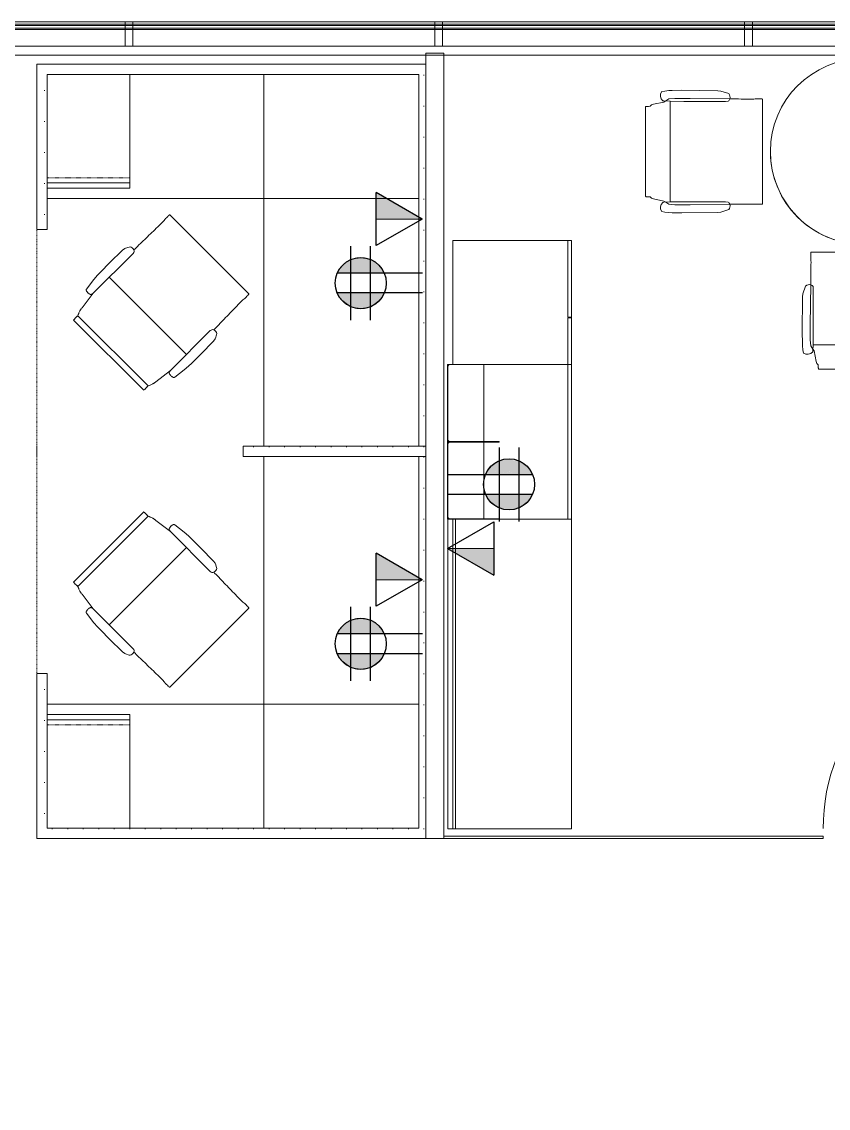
# Model space of a CAD drawing. Header units: inches. Extents: x 4757 to 6765, y 9919 to 10946.
# Drawn here: x 5339.6 to 5495.9, y 10735.8 to 10946.3 of the extents above; entities that cross this region are included whole.
import ezdxf

# ---------------------------------------------------------------- set-up
doc = ezdxf.new("R2010")
doc.units = ezdxf.units.IN
doc.header["$MEASUREMENT"] = 0
doc.linetypes.add('DASH 1_32_', pattern=[0.0625, 0.03125, -0.03125])
doc.linetypes.add('Dash 1_8_', pattern=[0.25, 0.125, -0.125])
for name, color, linetype, lineweight in [('A-ANNO-NOTE', 7, 'Continuous', 9), ('A-DOOR', 31, 'Continuous', 13), ('A-WALL', 113, 'Continuous', 13), ('Bb-cor', 7, 'Continuous', 9), ('Bb-mullion', 7, 'Continuous', 9), ('I-FURN', 30, 'Continuous', 9), ('I-FURN-PNLS', 30, 'Continuous', 9), ('I-WALL', 2, 'Continuous', 9), ('Propidex Polylines', 7, 'Continuous', 9), ('Rosslyn Plaza North_1777 North Kent St _W632_-09_dwg', 8, 'Continuous', 9)]:
    doc.layers.add(name, color=color, linetype=linetype, lineweight=lineweight)

# ---------------------------------------------------------------- blocks, each defined once
blk = doc.blocks.new('Door - Glass Single - Patch - Short Handle-7125741-Level XX  POWER _ SIGNAL')
at = {"layer": 'A-DOOR', "lineweight": 20}
for p, q in [((17, 38), (17, 2)), ((18, 38), (17, 38)), ((18, 2), (18, 38)), ((17, 2), (18, 2))]:
    blk.add_line(p, q, dxfattribs=at)
at = {"layer": 'A-DOOR', "lineweight": 9}
blk.add_arc((18, 2), 36, 90, 180.5, dxfattribs=at)
blk = doc.blocks.new('Adjustable Workstation 1 - 6 X 6-V20-Level XX  POWER _ SIGNAL')
at = {"layer": 'I-FURN'}
h = blk.add_hatch(dxfattribs=at)
h.set_pattern_fill('FP_5', color=256, style=0, pattern_type=2)
h.set_pattern_definition([(180, (5418.528, 10862.064), (-1.5, -3), [0.127, -2.873])])
h.paths.add_polyline_path([(36, 0), (0.61, 0), (0.61, -76), (76, -76), (76, -44), (74, -44), (74, -74), (2, -74), (2, -2), (36, -2)], flags=0)
for p, q in [((36, 0), (0.61, 0)), ((0.61, 0), (2, 0)), ((2, 0), (32, 0)), ((32, 0), (36, 0)), ((36, -2), (36, 0)), ((36, 0), (36, -2)), ((32, -2), (2, -2)), ((2, -2), (2, -74)), ((2, -74), (2, -2)), ((2, -2), (32, -2)), ((2, -74), (2, -2)), ((2, -2), (36, -2)), ((32, -2), (2, -2)), ((2, -2), (2, -50)), ((32, -74), (32, -2)), ((32, -2), (32, -74)), ((36, -2), (32, -2)), ((76, -44), (74, -44)), ((74, -44), (74, -74)), ((74, -50), (74, -44)), ((74, -44), (76, -44)), ((76, -76), (76, -44)), ((76, -44), (76, -76)), ((2, -50), (2, -74)), ((32, -50), (2, -50)), ((2, -50), (2, -74)), ((2, -74), (2, -50)), ((2, -50), (32, -50)), ((74, -50), (32, -50)), ((32, -50), (74, -50)), ((74, -52), (74, -50)), ((74, -74), (74, -50)), ((74, -50), (74, -74)), ((58, -52), (74, -52)), ((58, -52), (74, -52)), ((58, -52), (74, -52)), ((58, -52), (74, -52)), ((58, -52), (74, -52)), ((58, -52), (74, -52)), ((58, -52), (58, -74)), ((74, -52), (58, -52)), ((74, -52), (58, -52)), ((58, -52), (58, -53)), ((74, -52), (58, -52)), ((58, -52), (74, -52)), ((58, -52), (58, -53)), ((58, -52), (58, -53)), ((74, -52), (58, -52)), ((58, -52), (74, -52)), ((58, -52), (58, -53)), ((58, -52), (58, -53)), ((74, -52), (58, -52)), ((58, -52), (74, -52)), ((58, -52), (58, -53)), ((58, -52), (58, -53)), ((74, -74), (74, -52)), ((74, -53), (74, -52)), ((74, -53), (74, -52)), ((74, -52), (74, -53)), ((74, -53), (74, -52)), ((74, -52), (74, -53)), ((74, -53), (74, -52)), ((74, -52), (74, -53)), ((74, -53), (74, -52)), ((58, -53), (74, -53)), ((58, -74), (58, -53)), ((58, -53), (74, -53)), ((74, -53), (58, -53)), ((58, -53), (74, -53)), ((74, -53), (58, -53)), ((58, -53), (74, -53)), ((74, -53), (58, -53)), ((58, -53), (74, -53)), ((74, -53), (74, -74)), ((74, -74), (74, -53)), ((2, -74), (32, -74)), ((32, -74), (2, -74)), ((74, -74), (2, -74)), ((2, -74), (32, -74)), ((2, -74), (32, -74)), ((32, -74), (2, -74)), ((32, -74), (58, -74)), ((32, -74), (74, -74)), ((74, -74), (32, -74)), ((58, -74), (74, -74)), ((74, -74), (58, -74)), ((58, -74), (74, -74)), ((0.61, -76), (76, -76)), ((76, -76), (0.61, -76))]:
    blk.add_line(p, q, dxfattribs=at)
at = {"layer": 'I-FURN', "linetype": 'Dash 1_8_'}
for p, q in [((76, 0), (76, -44)), ((76, -44), (76, -76))]:
    blk.add_line(p, q, dxfattribs=at)
at = {"layer": 'I-FURN', "linetype": 'DASH 1_32_'}
blk.add_line((58, -54), (74, -54), dxfattribs=at)
blk = doc.blocks.new('HermanMiller_Collection_Eames_AluminumGroup_LoungeChairSwivel - Arms Swivel Base-6976553-Level XX  POWER _ SIGNAL')
at = {"layer": 'I-FURN'}
for p, q in [((-10.12, 10.12), (-6.61, 10.58)), ((-6.94, 12.09), (-4.59, 12.38)), ((-6.61, 10.58), (-6.94, 10.64)), ((-6.61, 10.58), (4.33, 10.58)), ((-4.59, 12.38), (-3.51, 12.46)), ((-3.51, 12.46), (-2.64, 12.49)), ((-2.64, 12.49), (-0.18, 12.49)), ((-2.19, 10.58), (-2.19, -10.58)), ((-0.18, 12.49), (3.32, 12.43)), ((3.32, 12.43), (3.84, 12.38)), ((3.84, 12.38), (3.99, 12.34)), ((3.99, 12.34), (4.64, 12.01)), ((4.64, 12.01), (4.83, 11.89)), ((13.22, 10.83), (13.22, 10.86)), ((14.64, 10.85), (14.64, -10.85)), ((-12.96, -9.61), (-12.96, 9.61)), ((-11.95, 9.63), (-11.95, 9.59)), ((-11.95, 9.59), (-11.76, 9.6)), ((-11.76, -9.6), (-11.76, 9.6)), ((-11.95, -9.59), (-11.95, -9.63)), ((-11.76, -9.6), (-11.95, -9.59)), ((-6.61, -10.58), (-10.12, -10.12)), ((-6.94, -10.64), (-6.61, -10.58)), ((-4.59, -12.38), (-6.94, -12.09)), ((-6.61, -10.58), (4.33, -10.58)), ((-3.51, -12.46), (-4.59, -12.38)), ((-2.64, -12.49), (-3.51, -12.46)), ((-0.18, -12.49), (-2.64, -12.49)), ((3.32, -12.43), (-0.18, -12.49)), ((3.84, -12.38), (3.32, -12.43)), ((3.99, -12.34), (3.84, -12.38)), ((4.64, -12.01), (3.99, -12.34)), ((4.83, -11.89), (4.64, -12.01)), ((13.22, -10.86), (13.22, -10.83))]:
    blk.add_line(p, q, dxfattribs=at)
at = {"layer": 'I-FURN', "flags": 128}
for points in [[(4.94, 10.96), (5.23, 10.95), (5.52, 10.95)], [(5.52, -10.95), (5.23, -10.95), (4.94, -10.96)]]:
    blk.add_lwpolyline(points, dxfattribs=at)
at = {"layer": 'I-FURN'}
for centre, radius, start, end in [((4.33, 11.27), 0.69, 270, 332.7502), ((3.68, 11.28), 1.3, 345.8347, 28.1255), ((-12.38, 5.3), 4.35, 84.2936, 97.7064), ((-12.38, -5.3), 4.35, 262.2936, 275.7064), ((4.33, -11.27), 0.69, 27.2498, 90), ((3.68, -11.28), 1.3, 331.8745, 14.1653)]:
    blk.add_arc(centre, radius, start, end, dxfattribs=at)
for points, knots in [([(-6.94, 10.64), (-6.95, 10.65), (-6.96, 10.65), (-6.99, 10.65), (-7, 10.66), (-7.02, 10.67), (-7.03, 10.68), (-7.05, 10.69), (-7.06, 10.7), (-7.07, 10.71), (-7.08, 10.72), (-7.09, 10.73), (-7.1, 10.74), (-7.11, 10.76), (-7.11, 10.77), (-7.12, 10.78), (-7.13, 10.8), (-7.14, 10.81), (-7.15, 10.83), (-7.16, 10.85), (-7.17, 10.87), (-7.18, 10.9), (-7.2, 10.95), (-7.22, 11.02), (-7.24, 11.11), (-7.25, 11.23), (-7.26, 11.37), (-7.25, 11.52), (-7.23, 11.66), (-7.21, 11.77), (-7.18, 11.85), (-7.16, 11.9), (-7.15, 11.92), (-7.14, 11.94), (-7.13, 11.96), (-7.12, 11.97), (-7.11, 11.98), (-7.1, 12), (-7.09, 12.01), (-7.08, 12.02), (-7.07, 12.03), (-7.06, 12.04), (-7.05, 12.04), (-7.05, 12.05), (-7.03, 12.06), (-7.02, 12.07), (-7, 12.08), (-6.99, 12.08), (-6.97, 12.09), (-6.95, 12.09), (-6.94, 12.09)], [-1, -1, -1, -1, -0.984375, -0.96875, -0.957031, -0.953125, -0.9375, -0.921875, -0.917969, -0.914062, -0.90625, -0.890625, -0.882812, -0.875, -0.867188, -0.859375, -0.84375, -0.835938, -0.828125, -0.8125, -0.796875, -0.78125, -0.75, -0.708333, -0.666667, -0.583333, -0.5, -0.416667, -0.333333, -0.25, -0.208333, -0.1875, -0.166667, -0.15625, -0.145833, -0.135417, -0.125, -0.114583, -0.104167, -0.09375, -0.088542, -0.083333, -0.078125, -0.072917, -0.0625, -0.052083, -0.041667, -0.03125, -0.020833, 0, 0, 0, 0]), ([(13.22, 10.86), (13.22, 10.87), (13.22, 10.87), (13.23, 10.87), (13.25, 10.88), (13.27, 10.88), (13.29, 10.88), (13.32, 10.88), (13.34, 10.88)], [-1, -1, -1, -1, -0.75, -0.625, -0.5, -0.375, -0.25, 0, 0, 0, 0]), ([(13.34, 10.88), (13.4, 10.89), (13.61, 10.9), (13.97, 10.9), (14.25, 10.89), (14.38, 10.89), (14.47, 10.88), (14.54, 10.87), (14.6, 10.87), (14.63, 10.86), (14.64, 10.85), (14.64, 10.85)], [-1, -1, -1, -1, -0.857143, -0.571429, -0.428571, -0.357143, -0.285714, -0.214286, -0.142857, -0.071429, 0, 0, 0, 0]), ([(-6.94, -12.09), (-6.95, -12.09), (-6.96, -12.09), (-6.99, -12.08), (-7, -12.08), (-7.02, -12.07), (-7.03, -12.06), (-7.05, -12.05), (-7.06, -12.04), (-7.07, -12.03), (-7.08, -12.02), (-7.09, -12.01), (-7.1, -12), (-7.11, -11.98), (-7.12, -11.97), (-7.12, -11.96), (-7.13, -11.94), (-7.14, -11.93), (-7.15, -11.91), (-7.16, -11.89), (-7.17, -11.87), (-7.18, -11.84), (-7.21, -11.77), (-7.23, -11.66), (-7.26, -11.47), (-7.26, -11.28), (-7.24, -11.11), (-7.22, -11.02), (-7.2, -10.95), (-7.18, -10.89), (-7.16, -10.85), (-7.15, -10.82), (-7.13, -10.8), (-7.13, -10.78), (-7.12, -10.77), (-7.11, -10.76), (-7.1, -10.74), (-7.08, -10.73), (-7.08, -10.72), (-7.07, -10.71), (-7.06, -10.7), (-7.05, -10.69), (-7.05, -10.69), (-7.03, -10.68), (-7.02, -10.67), (-7, -10.66), (-6.99, -10.65), (-6.97, -10.65), (-6.95, -10.65), (-6.94, -10.64)], [-1, -1, -1, -1, -0.984375, -0.96875, -0.957031, -0.953125, -0.9375, -0.921875, -0.917969, -0.914062, -0.90625, -0.890625, -0.882812, -0.875, -0.867188, -0.859375, -0.84375, -0.835938, -0.828125, -0.8125, -0.796875, -0.78125, -0.75, -0.666667, -0.583333, -0.416667, -0.333333, -0.291667, -0.25, -0.208333, -0.1875, -0.166667, -0.15625, -0.145833, -0.135417, -0.125, -0.114583, -0.104167, -0.09375, -0.088542, -0.083333, -0.078125, -0.072917, -0.0625, -0.052083, -0.041667, -0.03125, -0.020833, 0, 0, 0, 0]), ([(13.34, -10.88), (13.32, -10.88), (13.29, -10.88), (13.27, -10.88), (13.25, -10.88), (13.23, -10.87), (13.22, -10.87), (13.22, -10.87), (13.22, -10.86)], [-1, -1, -1, -1, -0.75, -0.625, -0.5, -0.375, -0.25, 0, 0, 0, 0]), ([(14.64, -10.85), (14.64, -10.86), (14.62, -10.86), (14.52, -10.88), (14.27, -10.9), (13.87, -10.9), (13.54, -10.9), (13.4, -10.89), (13.34, -10.88)], [-1, -1, -1, -1, -0.892857, -0.785714, -0.571429, -0.285714, -0.142857, 0, 0, 0, 0])]:
    blk.add_open_spline(points, degree=3, knots=knots, dxfattribs=at)
for points in [[(5.52, 10.95), (6.54, 10.92), (8.59, 10.89), (10.68, 10.85), (11.73, 10.84)], [(11.73, 10.84), (11.97, 10.84), (12.47, 10.83), (12.96, 10.83), (13.22, 10.83)], [(-11.76, 9.6), (-11.64, 9.67), (-11.37, 9.8), (-11.02, 9.92), (-10.83, 9.99)], [(-10.83, 9.99), (-10.79, 10), (-10.71, 10.02), (-10.55, 10.06), (-10.35, 10.09), (-10.2, 10.11), (-10.12, 10.12)], [(-10.83, -9.99), (-11.02, -9.92), (-11.37, -9.8), (-11.64, -9.67), (-11.76, -9.6)], [(-10.12, -10.12), (-10.2, -10.11), (-10.35, -10.09), (-10.55, -10.06), (-10.71, -10.02), (-10.79, -10), (-10.83, -9.99)], [(11.73, -10.84), (10.68, -10.85), (8.59, -10.89), (6.54, -10.92), (5.52, -10.95)], [(13.22, -10.83), (12.96, -10.83), (12.47, -10.83), (11.97, -10.84), (11.73, -10.84)]]:
    blk.add_open_spline(points, degree=3, dxfattribs=at)
blk = doc.blocks.new('Adjustable Workstation 1 - 6 X 6-V21-Level XX  POWER _ SIGNAL')
at = {"layer": 'I-FURN'}
h = blk.add_hatch(dxfattribs=at)
h.set_pattern_fill('FP_6', color=256, style=0, pattern_type=2)
h.set_pattern_definition([(180, (5418.528, 10864.064), (-1.5, -3), [0.127, -2.873])])
h.paths.add_polyline_path([(76, 76), (0.61, 76), (0.61, 0), (36, 0), (36, 2), (2, 2), (2, 74), (74, 74), (74, 44), (76, 44), (76, 46.71)], flags=0)
for p, q in [((76, 76), (0.61, 76)), ((0.61, 76), (76, 76)), ((76, 44), (76, 76)), ((76, 76), (76, 44)), ((32, 74), (2, 74)), ((2, 74), (2, 2)), ((2, 2), (2, 74)), ((2, 74), (32, 74)), ((2, 2), (2, 74)), ((2, 74), (74, 74)), ((32, 74), (2, 74)), ((2, 74), (2, 50)), ((32, 74), (2, 74)), ((2, 74), (2, 50)), ((2, 50), (2, 74)), ((2, 74), (32, 74)), ((32, 2), (32, 74)), ((32, 74), (32, 2)), ((58, 74), (32, 74)), ((74, 74), (32, 74)), ((32, 74), (74, 74)), ((74, 74), (58, 74)), ((58, 74), (58, 52)), ((58, 53), (58, 74)), ((58, 74), (74, 74)), ((74, 74), (58, 74)), ((74, 52), (74, 74)), ((74, 74), (74, 53)), ((74, 74), (74, 44)), ((74, 53), (74, 74)), ((74, 50), (74, 74)), ((74, 74), (74, 50)), ((74, 53), (58, 53)), ((74, 53), (58, 53)), ((58, 53), (58, 52)), ((74, 53), (58, 53)), ((58, 53), (74, 53)), ((58, 53), (58, 52)), ((58, 53), (58, 52)), ((74, 53), (58, 53)), ((58, 53), (74, 53)), ((58, 53), (58, 52)), ((58, 53), (58, 52)), ((74, 53), (58, 53)), ((58, 53), (74, 53)), ((58, 53), (58, 52)), ((58, 53), (58, 52)), ((74, 52), (74, 53)), ((74, 52), (74, 53)), ((74, 53), (74, 52)), ((74, 52), (74, 53)), ((74, 53), (74, 52)), ((74, 52), (74, 53)), ((74, 53), (74, 52)), ((74, 52), (74, 53)), ((58, 52), (74, 52)), ((58, 52), (74, 52)), ((58, 52), (74, 52)), ((58, 52), (74, 52)), ((58, 52), (74, 52)), ((58, 52), (74, 52)), ((58, 52), (74, 52)), ((58, 52), (74, 52)), ((74, 52), (58, 52)), ((58, 52), (74, 52)), ((74, 52), (58, 52)), ((58, 52), (74, 52)), ((74, 52), (58, 52)), ((58, 52), (74, 52)), ((74, 50), (74, 52)), ((2, 50), (2, 2)), ((2, 50), (32, 50)), ((32, 50), (2, 50)), ((32, 50), (74, 50)), ((74, 50), (32, 50)), ((74, 44), (74, 50)), ((74, 44), (76, 44)), ((76, 44), (74, 44)), ((0.61, 0), (36, 0)), ((2, 0), (0.61, 0)), ((2, 2), (32, 2)), ((32, 2), (2, 2)), ((36, 2), (2, 2)), ((2, 2), (32, 2)), ((32, 0), (2, 0)), ((32, 2), (36, 2)), ((36, 0), (32, 0)), ((36, 0), (36, 2)), ((36, 2), (36, 0))]:
    blk.add_line(p, q, dxfattribs=at)
at = {"layer": 'I-FURN', "linetype": 'Dash 1_8_'}
for p, q in [((76, 44), (76, 76)), ((76, 0), (76, 44))]:
    blk.add_line(p, q, dxfattribs=at)
at = {"layer": 'I-FURN', "linetype": 'DASH 1_32_'}
blk.add_line((58, 54), (74, 54), dxfattribs=at)
blk = doc.blocks.new('HermanMiller_Collection_Eames_AluminumGroup_LoungeChairSwivel - Arms Swivel Base-6971020-Level XX  POWER _ SIGNAL')
at = {"layer": 'I-FURN'}
for p, q in [((-6.61, 10.58), (-10.12, 10.12)), ((-4.59, 12.38), (-6.94, 12.09)), ((-6.94, 10.64), (-6.61, 10.58)), ((-6.61, 10.58), (4.33, 10.58)), ((-3.51, 12.46), (-4.59, 12.38)), ((-2.64, 12.49), (-3.51, 12.46)), ((-0.18, 12.49), (-2.64, 12.49)), ((-2.19, -10.58), (-2.19, 10.58)), ((3.32, 12.43), (-0.18, 12.49)), ((3.84, 12.38), (3.32, 12.43)), ((3.99, 12.34), (3.84, 12.38)), ((4.64, 12.01), (3.99, 12.34)), ((4.83, 11.89), (4.64, 12.01)), ((13.22, 10.86), (13.22, 10.83)), ((14.64, -10.85), (14.64, 10.85)), ((-12.96, 9.61), (-12.96, -9.61)), ((-11.95, 9.59), (-11.95, 9.63)), ((-11.76, 9.6), (-11.95, 9.59)), ((-11.76, 9.6), (-11.76, -9.6)), ((-11.95, -9.63), (-11.95, -9.59)), ((-11.95, -9.59), (-11.76, -9.6)), ((-10.12, -10.12), (-6.61, -10.58)), ((-6.61, -10.58), (-6.94, -10.64)), ((-6.94, -12.09), (-4.59, -12.38)), ((-6.61, -10.58), (4.33, -10.58)), ((-4.59, -12.38), (-3.51, -12.46)), ((-3.51, -12.46), (-2.64, -12.49)), ((-2.64, -12.49), (-0.18, -12.49)), ((-0.18, -12.49), (3.32, -12.43)), ((3.32, -12.43), (3.84, -12.38)), ((3.84, -12.38), (3.99, -12.34)), ((3.99, -12.34), (4.64, -12.01)), ((4.64, -12.01), (4.83, -11.89)), ((13.22, -10.83), (13.22, -10.86))]:
    blk.add_line(p, q, dxfattribs=at)
at = {"layer": 'I-FURN', "flags": 128}
for points in [[(5.52, 10.95), (5.23, 10.95), (4.94, 10.96)], [(4.94, -10.96), (5.23, -10.95), (5.52, -10.95)]]:
    blk.add_lwpolyline(points, dxfattribs=at)
at = {"layer": 'I-FURN'}
for centre, radius, start, end in [((4.33, 11.27), 0.69, 270, 332.7502), ((3.68, 11.28), 1.3, 345.8347, 28.1255), ((-12.38, 5.3), 4.35, 84.2936, 97.7064), ((-12.38, -5.3), 4.35, 262.2936, 275.7064), ((4.33, -11.27), 0.69, 27.2498, 90), ((3.68, -11.28), 1.3, 331.8745, 14.1653)]:
    blk.add_arc(centre, radius, start, end, dxfattribs=at)
for points, knots in [([(-6.94, 12.09), (-6.95, 12.09), (-6.97, 12.09), (-6.99, 12.08), (-7, 12.08), (-7.02, 12.07), (-7.03, 12.06), (-7.05, 12.05), (-7.05, 12.04), (-7.06, 12.04), (-7.07, 12.03), (-7.08, 12.02), (-7.09, 12.01), (-7.1, 12), (-7.11, 11.98), (-7.12, 11.97), (-7.13, 11.96), (-7.14, 11.94), (-7.15, 11.92), (-7.16, 11.9), (-7.18, 11.85), (-7.21, 11.77), (-7.23, 11.66), (-7.25, 11.52), (-7.26, 11.37), (-7.25, 11.23), (-7.24, 11.11), (-7.22, 11.02), (-7.2, 10.95), (-7.18, 10.9), (-7.17, 10.87), (-7.16, 10.85), (-7.15, 10.83), (-7.14, 10.81), (-7.13, 10.8), (-7.12, 10.78), (-7.11, 10.77), (-7.11, 10.76), (-7.1, 10.74), (-7.09, 10.73), (-7.08, 10.72), (-7.07, 10.71), (-7.06, 10.7), (-7.05, 10.69), (-7.03, 10.68), (-7.02, 10.67), (-7, 10.66), (-6.99, 10.65), (-6.96, 10.65), (-6.95, 10.65), (-6.94, 10.64)], [0, 0, 0, 0, 0.020833, 0.03125, 0.041667, 0.052083, 0.0625, 0.072917, 0.078125, 0.083333, 0.088542, 0.09375, 0.104167, 0.114583, 0.125, 0.135417, 0.145833, 0.15625, 0.166667, 0.1875, 0.208333, 0.25, 0.333333, 0.416667, 0.5, 0.583333, 0.666667, 0.708333, 0.75, 0.78125, 0.796875, 0.8125, 0.828125, 0.835938, 0.84375, 0.859375, 0.867188, 0.875, 0.882812, 0.890625, 0.90625, 0.914062, 0.917969, 0.921875, 0.9375, 0.953125, 0.957031, 0.96875, 0.984375, 1, 1, 1, 1]), ([(13.34, 10.88), (13.32, 10.88), (13.29, 10.88), (13.27, 10.88), (13.25, 10.88), (13.23, 10.87), (13.22, 10.87), (13.22, 10.87), (13.22, 10.86)], [0, 0, 0, 0, 0.25, 0.375, 0.5, 0.625, 0.75, 1, 1, 1, 1]), ([(14.64, 10.85), (14.64, 10.85), (14.63, 10.86), (14.6, 10.87), (14.54, 10.87), (14.47, 10.88), (14.38, 10.89), (14.25, 10.89), (13.97, 10.9), (13.61, 10.9), (13.4, 10.89), (13.34, 10.88)], [0, 0, 0, 0, 0.071429, 0.142857, 0.214286, 0.285714, 0.357143, 0.428571, 0.571429, 0.857143, 1, 1, 1, 1]), ([(-6.94, -10.64), (-6.95, -10.65), (-6.97, -10.65), (-6.99, -10.65), (-7, -10.66), (-7.02, -10.67), (-7.03, -10.68), (-7.05, -10.69), (-7.05, -10.69), (-7.06, -10.7), (-7.07, -10.71), (-7.08, -10.72), (-7.08, -10.73), (-7.1, -10.74), (-7.11, -10.76), (-7.12, -10.77), (-7.13, -10.78), (-7.13, -10.8), (-7.15, -10.82), (-7.16, -10.85), (-7.18, -10.89), (-7.2, -10.95), (-7.22, -11.02), (-7.24, -11.11), (-7.26, -11.28), (-7.26, -11.47), (-7.23, -11.66), (-7.21, -11.77), (-7.18, -11.84), (-7.17, -11.87), (-7.16, -11.89), (-7.15, -11.91), (-7.14, -11.93), (-7.13, -11.94), (-7.12, -11.96), (-7.12, -11.97), (-7.11, -11.98), (-7.1, -12), (-7.09, -12.01), (-7.08, -12.02), (-7.07, -12.03), (-7.06, -12.04), (-7.05, -12.05), (-7.03, -12.06), (-7.02, -12.07), (-7, -12.08), (-6.99, -12.08), (-6.96, -12.09), (-6.95, -12.09), (-6.94, -12.09)], [0, 0, 0, 0, 0.020833, 0.03125, 0.041667, 0.052083, 0.0625, 0.072917, 0.078125, 0.083333, 0.088542, 0.09375, 0.104167, 0.114583, 0.125, 0.135417, 0.145833, 0.15625, 0.166667, 0.1875, 0.208333, 0.25, 0.291667, 0.333333, 0.416667, 0.583333, 0.666667, 0.75, 0.78125, 0.796875, 0.8125, 0.828125, 0.835938, 0.84375, 0.859375, 0.867188, 0.875, 0.882812, 0.890625, 0.90625, 0.914062, 0.917969, 0.921875, 0.9375, 0.953125, 0.957031, 0.96875, 0.984375, 1, 1, 1, 1]), ([(13.22, -10.86), (13.22, -10.87), (13.22, -10.87), (13.23, -10.87), (13.25, -10.88), (13.27, -10.88), (13.29, -10.88), (13.32, -10.88), (13.34, -10.88)], [0, 0, 0, 0, 0.25, 0.375, 0.5, 0.625, 0.75, 1, 1, 1, 1]), ([(13.34, -10.88), (13.4, -10.89), (13.54, -10.9), (13.87, -10.9), (14.27, -10.9), (14.52, -10.88), (14.62, -10.86), (14.64, -10.86), (14.64, -10.85)], [0, 0, 0, 0, 0.142857, 0.285714, 0.571429, 0.785714, 0.892857, 1, 1, 1, 1])]:
    blk.add_open_spline(points, degree=3, knots=knots, dxfattribs=at)
for points in [[(11.73, 10.84), (10.68, 10.85), (8.59, 10.89), (6.54, 10.92), (5.52, 10.95)], [(13.22, 10.83), (12.96, 10.83), (12.47, 10.83), (11.97, 10.84), (11.73, 10.84)], [(-10.83, 9.99), (-11.02, 9.92), (-11.37, 9.8), (-11.64, 9.67), (-11.76, 9.6)], [(-10.12, 10.12), (-10.2, 10.11), (-10.35, 10.09), (-10.55, 10.06), (-10.71, 10.02), (-10.79, 10), (-10.83, 9.99)], [(-11.76, -9.6), (-11.64, -9.67), (-11.37, -9.8), (-11.02, -9.92), (-10.83, -9.99)], [(-10.83, -9.99), (-10.79, -10), (-10.71, -10.02), (-10.55, -10.06), (-10.35, -10.09), (-10.2, -10.11), (-10.12, -10.12)], [(5.52, -10.95), (6.54, -10.92), (8.59, -10.89), (10.68, -10.85), (11.73, -10.84)], [(11.73, -10.84), (11.97, -10.84), (12.47, -10.83), (12.96, -10.83), (13.22, -10.83)]]:
    blk.add_open_spline(points, degree=3, dxfattribs=at)
blk = doc.blocks.new('F - EXECUTIVE DESK 4 - F - EXECUTIVE DESK 4-9005186-Level XX  POWER _ SIGNAL')
at = {"layer": 'I-FURN'}
for p, q in [((-58, -77.06), (-58, -86)), ((-57.94, -77.06), (-58, -77.06)), ((-58, -77.06), (-57.94, -77.06)), ((-58, -86), (-58, -77.06)), ((-57.94, -86.56), (-57.94, -77.06)), ((-57.94, -77.06), (-57.94, -86.56)), ((-43, -77.06), (-43.06, -77.06)), ((-43.06, -77.06), (-43.06, -86.56)), ((-43.06, -86.56), (-43.06, -77.06)), ((-43.06, -77.06), (-43, -77.06)), ((-43, -77.06), (-43, -86.56)), ((-42.94, -77.06), (-43, -77.06)), ((-43, -77.06), (-42.94, -77.06)), ((-43, -86.56), (-43, -77.06)), ((-43, -86.56), (-43, -77.06)), ((-43, -77.06), (-43, -86.56)), ((-42.94, -86.56), (-42.94, -77.06)), ((-42.94, -77.06), (-42.94, -86.56)), ((-28, -77.06), (-28.06, -77.06)), ((-28.06, -77.06), (-28.06, -86.56)), ((-28.06, -86.56), (-28.06, -77.06)), ((-28.06, -77.06), (-28, -77.06)), ((-28, -86.56), (-28, -77.06)), ((-28, -77.06), (-28, -86.56)), ((-58, -86), (-58, -86.56)), ((-58, -86.56), (-58, -86)), ((-43.5, -87), (-57.5, -87)), ((-57.5, -87), (-43.5, -87)), ((-57.5, -87.06), (-43.5, -87.06)), ((-43.5, -87.06), (-57.5, -87.06)), ((-28.5, -87), (-42.5, -87)), ((-42.5, -87), (-28.5, -87)), ((-42.5, -87.06), (-28.5, -87.06)), ((-28.5, -87.06), (-42.5, -87.06))]:
    blk.add_line(p, q, dxfattribs=at)
for centre, radius, start, end in [((-57.5, -86.56), 0.5, 180, 270), ((-57.5, -86.56), 0.5, 180, 208.2721), ((-57.5, -86.56), 0.438, 180, 270), ((-57.5, -86.56), 0.438, 180, 270), ((-57.5, -86.56), 0.5, 210, 240), ((-57.5, -86.56), 0.5, 241.3475, 268.2148), ((-43.5, -86.56), 0.5, 270, 0), ((-43.5, -86.56), 0.438, 270, 0), ((-43.5, -86.56), 0.437, 270, 0), ((-43.5, -86.56), 0.5, 270, 298.4007), ((-43.5, -86.56), 0.5, 300, 330), ((-43.5, -86.56), 0.5, 331.7279, 0), ((-42.5, -86.56), 0.5, 180, 270), ((-42.5, -86.56), 0.5, 180, 208.2721), ((-42.5, -86.56), 0.438, 180, 270), ((-42.5, -86.56), 0.438, 180, 270), ((-42.5, -86.56), 0.5, 210, 240), ((-42.5, -86.56), 0.5, 241.3475, 268.2148), ((-28.5, -86.56), 0.5, 270, 0), ((-28.5, -86.56), 0.438, 270, 0), ((-28.5, -86.56), 0.437, 270, 0), ((-28.5, -86.56), 0.5, 270, 298.4007), ((-28.5, -86.56), 0.5, 300, 330), ((-28.5, -86.56), 0.5, 331.7279, 0)]:
    blk.add_arc(centre, radius, start, end, dxfattribs=at)
at = {"layer": 'I-FURN-PNLS'}
for p, q in [((-82, -63), (-58, -63)), ((-82, -86), (-82, -63)), ((-82, -63), (-67.12, -63)), ((-82, -63.75), (-82, -63)), ((-82, -63), (-67.12, -63)), ((-82, -63.75), (-82, -63)), ((-82, -63), (-67.12, -63)), ((-82, -63.75), (-82, -63)), ((-67.12, -63), (-67.12, -63.75)), ((-67.12, -63), (-67.12, -63.75)), ((-67.12, -63), (-67.12, -63.75)), ((-67, -63), (-58, -63)), ((-67, -63.75), (-67, -63)), ((-58, -63), (-58, -86)), ((-58, -63), (-58, -63.75)), ((-58, -63), (-28, -63)), ((-58, -63.75), (-58, -63)), ((-58, -63), (-28, -63)), ((-58, -63.75), (-58, -63)), ((-58, -63), (-28, -63)), ((-58, -63.75), (-58, -63)), ((-58, -63), (32, -63)), ((-58, -77.06), (-58, -63)), ((-28, -63), (-28, -63.75)), ((-28, -63), (-28, -63.75)), ((-28, -63), (-28, -63.75)), ((32, -63), (32, -85.53)), ((-67.12, -63.75), (-82, -63.75)), ((-67.12, -63.75), (-82, -63.75)), ((-67.12, -63.75), (-82, -63.75)), ((-58, -63.75), (-67, -63.75)), ((-58, -77.06), (-58, -63.75)), ((-28, -63.75), (-58, -63.75)), ((-28, -63.75), (-58, -63.75)), ((-28, -63.75), (-28, -77.06)), ((-58, -77.06), (-57.94, -77.06)), ((-58, -86), (-58, -77.06)), ((-58, -80), (-58, -77.06)), ((-58, -86), (-58, -77.06)), ((-57.94, -77.06), (-57.94, -87)), ((-43.06, -77.06), (-43, -77.06)), ((-43.06, -87), (-43.06, -77.06)), ((-43, -77.06), (-42.94, -77.06)), ((-43, -87.06), (-43, -77.06)), ((-43, -77.06), (-43, -87.06)), ((-42.94, -77.06), (-42.94, -87)), ((-28.06, -77.06), (-28, -77.06)), ((-28.06, -87), (-28.06, -77.06)), ((-28, -77.06), (-28, -87.06)), ((-28, -77.06), (-28, -80)), ((-43.06, -80), (-57.94, -80)), ((-28.06, -80), (-42.94, -80)), ((-58, -86), (-82, -86)), ((-58, -87.06), (-58, -86)), ((-58, -86.56), (-58, -86)), ((-28, -85.53), (32, -85.53)), ((-28, -86), (-28, -85.53)), ((32, -86), (-28, -86)), ((32, -85.53), (32, -86)), ((32, -85.53), (32, -86)), ((32, -86), (32, -87)), ((-58, -87), (-58, -86.56)), ((-57.74, -87), (-58, -87)), ((-43, -87.06), (-58, -87.06)), ((-57.94, -87), (-43.06, -87)), ((-57.67, -87), (-57.74, -87)), ((-57.62, -87), (-57.67, -87)), ((-57.5, -87), (-57.59, -87)), ((-43.5, -87), (-57.5, -87)), ((-43.41, -87), (-43.5, -87)), ((-43.33, -87), (-43.38, -87)), ((-43.26, -87), (-43.33, -87)), ((-42.74, -87), (-43.26, -87)), ((-28, -87.06), (-43, -87.06)), ((-42.94, -87), (-28.06, -87)), ((-42.67, -87), (-42.74, -87)), ((-42.62, -87), (-42.67, -87)), ((-42.5, -87), (-42.59, -87)), ((-28.5, -87), (-42.5, -87)), ((-28.41, -87), (-28.5, -87)), ((-28.33, -87), (-28.38, -87)), ((-28.26, -87), (-28.33, -87)), ((-28, -87), (-28.26, -87)), ((32, -87), (-28, -87))]:
    blk.add_line(p, q, dxfattribs=at)
blk = doc.blocks.new('F - CONF TABLE _ROUND-4 CHAIRS_ - Lam 30Dia Single-Column Base-V31-Level XX  POWER _ SIGNAL')
at = {"layer": 'I-FURN'}
for p, q in [((-27.3, 35.86), (-26.9, 37.93)), ((-26.9, 37.93), (-26.82, 38.17)), ((-26.82, 38.17), (-26.75, 38.31)), ((-26.75, 38.31), (-26.49, 38.57)), ((-26.44, 39.41), (-9.01, 39.41)), ((-8.95, 38.57), (-8.7, 38.31)), ((-8.7, 38.31), (-8.54, 37.93)), ((-8.54, 37.93), (-8.14, 35.86)), ((-29.46, 35.7), (-29.35, 36.31)), ((-27.57, 36.09), (-27.55, 35.86)), ((-27.55, 35.86), (-27.48, 34.7)), ((-27.53, 35.53), (-27.3, 35.86)), ((-8.14, 35.86), (-7.91, 35.53)), ((-7.96, 34.7), (-7.89, 35.86)), ((-7.89, 35.86), (-7.88, 36.09)), ((-6.1, 36.31), (-5.99, 35.7)), ((-29.6, 32.42), (-29.56, 34.28)), ((-29.56, 34.28), (-29.52, 34.93)), ((-29.52, 34.93), (-29.46, 35.7)), ((-28.03, 33.77), (-27.93, 34.93)), ((-28.03, 30.77), (-28.03, 33.77)), ((-27.93, 34.93), (-27.53, 35.53)), ((-27.48, 34.7), (-27.44, 32.02)), ((-7.96, 34.7), (-27.48, 34.7)), ((-8, 32.02), (-7.96, 34.7)), ((-7.91, 35.53), (-7.51, 34.93)), ((-7.51, 34.93), (-7.41, 33.77)), ((-7.41, 33.77), (-7.41, 30.77)), ((-5.99, 35.7), (-5.92, 34.93)), ((-5.92, 34.93), (-5.89, 34.28)), ((-5.89, 34.28), (-5.84, 32.42)), ((-29.51, 25.42), (-29.6, 32.42)), ((-27.44, 32.02), (-27.44, 23.93)), ((-8, 23.93), (-8, 32.02)), ((-5.84, 32.42), (-5.93, 25.42)), ((-27.93, 23.1), (-28.03, 30.77)), ((-7.41, 30.77), (-7.52, 23.1)), ((-29.45, 24.83), (-29.51, 25.42)), ((-5.93, 25.42), (-6, 24.83)), ((-28.96, 23.33), (-29.45, 24.83)), ((-27.44, 23.93), (-27.49, 23.43)), ((-7.95, 23.43), (-8, 23.93)), ((-6, 24.83), (-6.49, 23.33)), ((-7.55, 16.78), (-27.89, 16.78)), ((8.39, 8.52), (9.89, 9.01)), ((9.89, 9.01), (10.49, 9.07)), ((10.49, 9.07), (17.49, 9.17)), ((17.49, 9.17), (19.35, 9.12)), ((19.35, 9.12), (19.99, 9.09)), ((19.99, 9.09), (20.76, 9.02)), ((20.76, 9.02), (21.37, 8.91)), ((1.84, -12.89), (1.84, 7.45)), ((8.17, 7.49), (15.83, 7.6)), ((8.99, 7), (8.5, 7.06)), ((17.08, 7), (8.99, 7)), ((15.83, 7.6), (18.83, 7.6)), ((19.76, 7.04), (17.08, 7)), ((18.83, 7.6), (20, 7.49)), ((20.93, 7.11), (19.76, 7.04)), ((19.76, -12.48), (19.76, 7.04)), ((20, 7.49), (20.59, 7.09)), ((20.59, 7.09), (20.93, 6.86)), ((21.15, 7.13), (20.93, 7.11)), ((20.93, 6.86), (22.99, 6.46)), ((22.99, 6.46), (23.23, 6.38)), ((23.23, 6.38), (23.37, 6.31)), ((23.37, 6.31), (23.63, 6.05)), ((24.48, 6), (24.48, -11.43)), ((8.5, -12.49), (8.99, -12.43)), ((8.99, -12.43), (17.08, -12.43)), ((17.08, -12.43), (19.76, -12.48)), ((19.76, -12.48), (20.93, -12.54)), ((20.59, -12.52), (20, -12.93)), ((20.93, -12.29), (20.59, -12.52)), ((22.99, -11.89), (20.93, -12.29)), ((20.93, -12.54), (21.15, -12.56)), ((23.37, -11.74), (22.99, -11.89)), ((23.63, -11.49), (23.37, -11.74)), ((15.83, -13.03), (8.17, -12.92)), ((9.89, -14.44), (8.39, -13.95)), ((10.49, -14.5), (9.89, -14.44)), ((17.49, -14.6), (10.49, -14.5)), ((18.83, -13.03), (15.83, -13.03)), ((19.35, -14.55), (17.49, -14.6)), ((20, -12.93), (18.83, -13.03)), ((19.99, -14.52), (19.35, -14.55)), ((20.76, -14.45), (19.99, -14.52)), ((21.37, -14.34), (20.76, -14.45))]:
    blk.add_line(p, q, dxfattribs=at)
for centre, radius, start, end in [((-28.58, 35.24), 1.32, 40.065, 125.935), ((-6.87, 35.24), 1.32, 54.065, 139.935), ((-28.24, 24.18), 1.12, 229.743, 286.0891), ((-28.15, 23.85), 0.781, 286.8466, 327.6782), ((-7.29, 23.85), 0.781, 212.3218, 253.1534), ((-7.21, 24.18), 1.12, 253.9109, 310.257), ((-17.69, -2.75), 18, 0, 180), ((-17.69, -2.75), 18, 360, 180), ((-17.69, -2.75), 18, 0, 180), ((9.24, 7.8), 1.12, 139.743, 196.0891), ((20.31, 8.14), 1.32, 310.065, 35.935), ((8.91, 7.72), 0.781, 196.8466, 237.6782), ((-17.69, -2.75), 18, 180, 0), ((-17.69, -2.75), 18, 180, 360), ((-17.69, -2.75), 18, 180, 0), ((8.91, -13.15), 0.781, 122.3218, 163.1534), ((20.31, -13.57), 1.32, 324.065, 49.935), ((9.24, -13.23), 1.12, 163.9109, 220.257)]:
    blk.add_arc(centre, radius, start, end, dxfattribs=at)
for points, knots in [([(-26.49, 38.57), (-26.49, 38.62), (-26.49, 38.76), (-26.48, 38.94), (-26.48, 39.09), (-26.47, 39.19), (-26.46, 39.28), (-26.45, 39.34), (-26.45, 39.39), (-26.44, 39.41), (-26.44, 39.41)], [-1, -1, -1, -1, -0.888889, -0.666667, -0.555556, -0.444444, -0.333333, -0.222222, -0.111111, 0, 0, 0, 0]), ([(-9.01, 39.41), (-9, 39.41), (-9, 39.39), (-8.99, 39.34), (-8.98, 39.25), (-8.96, 39.03), (-8.95, 38.76), (-8.95, 38.57)], [-1, -1, -1, -1, -0.888889, -0.777778, -0.666667, -0.444444, 0, 0, 0, 0]), ([(-27.89, 16.78), (-27.9, 16.78), (-27.92, 16.85), (-27.94, 17.15), (-27.94, 17.48), (-27.94, 17.64), (-27.94, 17.72)], [-1, -1, -1, -1, -0.727273, -0.363636, -0.181818, 0, 0, 0, 0]), ([(-7.51, 17.72), (-7.51, 17.6), (-7.5, 17.39), (-7.51, 17.16), (-7.52, 17.02), (-7.52, 16.94), (-7.53, 16.87), (-7.54, 16.81), (-7.54, 16.78), (-7.55, 16.78), (-7.55, 16.78)], [-1, -1, -1, -1, -0.727273, -0.545455, -0.454545, -0.363636, -0.272727, -0.181818, -0.090909, 0, 0, 0, 0]), ([(1.84, 7.45), (1.84, 7.46), (1.91, 7.48), (2.21, 7.5), (2.54, 7.5), (2.7, 7.5), (2.78, 7.5)], [-1, -1, -1, -1, -0.727273, -0.363636, -0.181818, 0, 0, 0, 0]), ([(23.63, 6.05), (23.68, 6.05), (23.82, 6.05), (24, 6.05), (24.15, 6.04), (24.25, 6.03), (24.34, 6.03), (24.41, 6.02), (24.45, 6.01), (24.47, 6), (24.48, 6)], [-1, -1, -1, -1, -0.888889, -0.666667, -0.555556, -0.444444, -0.333333, -0.222222, -0.111111, 0, 0, 0, 0]), ([(24.48, -11.43), (24.47, -11.43), (24.45, -11.44), (24.41, -11.45), (24.32, -11.46), (24.1, -11.48), (23.82, -11.48), (23.63, -11.49)], [-1, -1, -1, -1, -0.888889, -0.777778, -0.666667, -0.444444, 0, 0, 0, 0]), ([(2.78, -12.93), (2.66, -12.93), (2.45, -12.93), (2.22, -12.93), (2.08, -12.92), (2, -12.92), (1.93, -12.91), (1.88, -12.9), (1.84, -12.89), (1.84, -12.89), (1.84, -12.89)], [-1, -1, -1, -1, -0.727273, -0.545455, -0.454545, -0.363636, -0.272727, -0.181818, -0.090909, 0, 0, 0, 0])]:
    blk.add_open_spline(points, degree=3, knots=knots, dxfattribs=at)
for points in [[(-27.89, 18.69), (-27.89, 19.43), (-27.9, 20.91), (-27.92, 22.37), (-27.93, 23.1)], [(-7.52, 23.1), (-7.53, 22.37), (-7.54, 20.91), (-7.55, 19.43), (-7.56, 18.69)], [(-27.94, 17.72), (-27.93, 17.88), (-27.91, 18.21), (-27.9, 18.53), (-27.89, 18.69)], [(-7.56, 18.69), (-7.55, 18.53), (-7.53, 18.21), (-7.52, 17.88), (-7.51, 17.72)], [(2.78, 7.5), (2.94, 7.49), (3.27, 7.48), (3.59, 7.46), (3.75, 7.45)], [(3.75, 7.45), (4.49, 7.45), (5.97, 7.46), (7.44, 7.48), (8.17, 7.49)], [(3.75, -12.88), (3.59, -12.89), (3.27, -12.91), (2.94, -12.92), (2.78, -12.93)], [(8.17, -12.92), (7.44, -12.91), (5.97, -12.9), (4.49, -12.89), (3.75, -12.88)]]:
    blk.add_open_spline(points, degree=3, dxfattribs=at)
blk = doc.blocks.new('Rosslyn Plaza North_1777 North Kent St _W632_-09_dwg-6954577-Level XX  POWER _ SIGNAL')
at = {"layer": 'Bb-cor'}
for p, q in [((6500.55, 10946.29), (5060.28, 10946.29)), ((6460.94, 10945.54), (5099.9, 10945.54)), ((6460.94, 10944.79), (5099.9, 10944.79))]:
    blk.add_line(p, q, dxfattribs=at)
at = {"layer": 'Bb-cor', "flags": 128}
for points in [[(6460.94, 10945.79), (5099.9, 10945.79), (5099.9, 10945.54), (5099.9, 10945.79)], [(5537.29, 10941.54), (5538.79, 10941.54), (5538.79, 10946.29), (5538.79, 10940.17), (5542.04, 10940.17), (5542.04, 10946.29), (5542.04, 10941.54), (5543.54, 10941.54), (5543.54, 10946.29), (5542.04, 10946.29), (5542.04, 10940.17), (5538.79, 10940.17), (5538.79, 10946.29), (5537.29, 10946.29), (5537.29, 10941.54), (5303.54, 10941.54), (5303.54, 10946.29), (5303.54, 10941.54), (5537.29, 10941.54), (5537.29, 10946.29), (5537.29, 10941.54)], [(6460.94, 10945.04), (5099.9, 10945.04), (5099.9, 10944.79), (5099.9, 10945.04)]]:
    blk.add_lwpolyline(points, dxfattribs=at)
blk.add_lwpolyline([(5525.42, 10939.79), (5525.42, 10941.54), (5315.41, 10941.54), (5315.41, 10939.79), (5525.42, 10939.79), (5525.42, 10941.54), (5315.41, 10941.54), (5315.41, 10939.79)], close=True, dxfattribs=at)
at = {"layer": 'Bb-mullion', "flags": 128}
for points in [[(5361.16, 10941.54), (5361.16, 10946.29), (5359.66, 10946.29), (5359.66, 10941.54), (5361.16, 10941.54), (5361.16, 10946.29), (5359.66, 10946.29), (5359.66, 10941.54)], [(5421.17, 10941.54), (5421.17, 10946.29), (5419.67, 10946.29), (5419.67, 10941.54), (5421.17, 10941.54), (5421.17, 10946.29), (5419.67, 10946.29), (5419.67, 10941.54)], [(5481.17, 10941.54), (5481.17, 10946.29), (5479.67, 10946.29), (5479.67, 10941.54), (5481.17, 10941.54), (5481.17, 10946.29), (5479.67, 10946.29), (5479.67, 10941.54)]]:
    blk.add_lwpolyline(points, close=True, dxfattribs=at)
at = {"layer": 'Propidex Polylines', "flags": 128}
blk.add_lwpolyline([(6731.03, 9918.54), (6741.23, 9928.74), (6731.13, 9938.84), (6749.74, 9983.65), (6763.98, 9983.65), (6763.98, 10658.89), (6749.65, 10658.89), (6731.13, 10703.71), (6741.25, 10713.83), (6532.97, 10922.11), (6522.83, 10911.97), (6478.05, 10930.56), (6478.05, 10944.79), (5082.78, 10944.79), (5082.78, 10930.51), (5037.97, 10912), (5027.88, 10922.09), (4757.33, 10651.54)], dxfattribs=at)

msp = doc.modelspace()

# ---------------------------------------------------------------- hatches: boundary and pattern name
at = {"layer": 'A-ANNO-NOTE'}
for points in [[(5417.21, 10908.07), (5408.28, 10913.23), (5408.28, 10908.07)], [(5401.1, 10898.26), (5408.95, 10898.99), (5402.02, 10899.36)], [(5401.1, 10898.26), (5402.02, 10899.36), (5401.47, 10898.79)], [(5409.51, 10898.26), (5408.95, 10898.99), (5401.1, 10898.26)], [(5408.95, 10898.99), (5405.37, 10900.6), (5402.02, 10899.36)], [(5402.02, 10899.36), (5405.24, 10900.6), (5402.98, 10900.03)], [(5402.02, 10899.36), (5405.37, 10900.6), (5405.24, 10900.6)], [(5402.98, 10900.03), (5405.24, 10900.6), (5404.07, 10900.45)], [(5408.95, 10898.99), (5406.14, 10900.53), (5405.37, 10900.6)], [(5408.95, 10898.99), (5407.62, 10900.03), (5406.14, 10900.53)], [(5407.62, 10900.03), (5406.53, 10900.45), (5406.14, 10900.53)], [(5407.62, 10900.03), (5406.9, 10900.34), (5406.53, 10900.45)], [(5408.95, 10898.99), (5408.38, 10899.53), (5407.62, 10900.03)], [(5408.38, 10899.53), (5408.17, 10899.68), (5407.62, 10900.03)], [(5409.51, 10898.26), (5409.29, 10898.59), (5408.95, 10898.99)], [(5400.74, 10897.57), (5409.81, 10897.69), (5401.1, 10898.26)], [(5409.86, 10897.57), (5409.81, 10897.69), (5400.74, 10897.57)], [(5409.81, 10897.69), (5409.51, 10898.26), (5401.1, 10898.26)], [(5409.51, 10893.04), (5409.86, 10893.74), (5400.74, 10893.74)], [(5409.51, 10893.04), (5400.74, 10893.74), (5401.03, 10893.15)], [(5405.37, 10890.7), (5409.51, 10893.04), (5401.03, 10893.15), (5402.62, 10892.26)], [(5402.43, 10891.62), (5401.03, 10893.15), (5402.12, 10891.86)], [(5402.12, 10891.86), (5401.03, 10893.15), (5401.47, 10892.51), (5401.73, 10892.26)], [(5405.37, 10890.7), (5401.03, 10893.15), (5402.43, 10891.62)], [(5405.37, 10890.7), (5406.53, 10890.86), (5409.51, 10893.04), (5408.12, 10892.26)], [(5406.53, 10890.86), (5408.17, 10891.62), (5409.51, 10893.04), (5408.44, 10892.26)], [(5408.48, 10891.86), (5409.13, 10892.51), (5409.51, 10893.04), (5408.83, 10892.26)], [(5405.24, 10890.7), (5405.37, 10890.7), (5402.43, 10891.62)], [(5404.46, 10890.78), (5402.43, 10891.62), (5402.87, 10891.34)], [(5405.24, 10890.7), (5402.43, 10891.62), (5404.46, 10890.78)], [(5404.46, 10890.78), (5402.87, 10891.34), (5403.7, 10890.97)], [(5405.37, 10890.7), (5406.14, 10890.78), (5406.53, 10890.86)], [(5406.53, 10890.86), (5407.73, 10891.34), (5408.17, 10891.62)], [(5406.53, 10890.86), (5406.9, 10890.97), (5407.73, 10891.34)], [(5406.9, 10890.97), (5407.15, 10891.06), (5407.73, 10891.34)], [(5408.17, 10891.62), (5408.48, 10891.86), (5408.77, 10892.26)], [(5429.83, 10859.28), (5433.97, 10861.62), (5432.8, 10861.46), (5432.27, 10861.07)], [(5438.3, 10859.17), (5433.97, 10861.62), (5429.83, 10859.28), (5432.27, 10859.25)], [(5429.83, 10859.28), (5432.8, 10861.46), (5431.16, 10860.7)], [(5431.16, 10860.7), (5432.27, 10861.25), (5431.6, 10860.98)], [(5438.3, 10859.17), (5436.91, 10860.7), (5433.97, 10861.62)], [(5436.91, 10860.7), (5434.88, 10861.55), (5434.1, 10861.62)], [(5436.91, 10860.7), (5436.47, 10860.98), (5434.88, 10861.55)], [(5436.47, 10860.98), (5435.63, 10861.35), (5434.88, 10861.55)], [(5436.47, 10860.98), (5436.24, 10861.1), (5435.63, 10861.35)], [(5438.6, 10858.58), (5429.83, 10859.28), (5429.47, 10858.58), (5432.27, 10858.58)], [(5429.83, 10859.28), (5431.16, 10860.7), (5430.85, 10860.46)], [(5429.83, 10859.28), (5430.85, 10860.46), (5430.21, 10859.81)], [(5438.6, 10858.58), (5438.3, 10859.17), (5429.83, 10859.28), (5432.27, 10859.09)], [(5438.3, 10859.17), (5437.22, 10860.46), (5436.91, 10860.7)], [(5437.86, 10859.81), (5437.6, 10860.1), (5437.22, 10860.46)], [(5438.3, 10859.17), (5437.86, 10859.81), (5437.22, 10860.46)], [(5429.52, 10854.63), (5438.6, 10854.75), (5429.47, 10854.75)], [(5438.24, 10854.06), (5438.6, 10854.75), (5429.52, 10854.63)], [(5429.83, 10854.06), (5438.24, 10854.06), (5429.52, 10854.63)], [(5430.38, 10853.33), (5438.24, 10854.06), (5429.83, 10854.06)], [(5437.31, 10852.96), (5438.24, 10854.06), (5430.38, 10853.33)], [(5433.97, 10851.72), (5437.31, 10852.96), (5430.38, 10853.33)], [(5431.71, 10852.3), (5430.38, 10853.33), (5430.95, 10852.8)], [(5433.19, 10851.79), (5430.38, 10853.33), (5431.71, 10852.3)], [(5433.97, 10851.72), (5430.38, 10853.33), (5433.19, 10851.79)], [(5434.1, 10851.72), (5437.31, 10852.96), (5433.97, 10851.72)], [(5434.1, 10851.72), (5436.35, 10852.3), (5437.31, 10852.96)], [(5436.35, 10852.3), (5436.69, 10852.49), (5437.11, 10852.8)], [(5437.31, 10852.96), (5437.86, 10853.53), (5438.24, 10854.06)], [(5433.19, 10851.79), (5431.71, 10852.3), (5432.8, 10851.87)], [(5434.1, 10851.72), (5435.26, 10851.87), (5436.35, 10852.3)], [(5434.1, 10851.72), (5434.88, 10851.79), (5435.26, 10851.87)], [(5435.26, 10851.87), (5435.63, 10851.98), (5436.35, 10852.3)], [(5417.21, 10838.2), (5408.28, 10843.36), (5408.28, 10838.2)], [(5431.06, 10839.09), (5431.06, 10844.25), (5422.12, 10844.25)], [(5408.95, 10829.12), (5405.37, 10830.73), (5402.02, 10829.49)], [(5402.02, 10829.49), (5405.24, 10830.73), (5402.98, 10830.16)], [(5402.02, 10829.49), (5405.37, 10830.73), (5405.24, 10830.73)], [(5402.98, 10830.16), (5405.24, 10830.73), (5404.07, 10830.58)], [(5408.95, 10829.12), (5406.14, 10830.66), (5405.37, 10830.73)], [(5408.95, 10829.12), (5407.62, 10830.16), (5406.14, 10830.66)], [(5407.62, 10830.16), (5406.53, 10830.58), (5406.14, 10830.66)], [(5407.62, 10830.16), (5406.9, 10830.47), (5406.53, 10830.58)], [(5408.95, 10829.12), (5408.38, 10829.66), (5407.62, 10830.16)], [(5408.38, 10829.66), (5408.17, 10829.81), (5407.62, 10830.16)], [(5400.74, 10827.7), (5409.81, 10827.82), (5401.1, 10828.39)], [(5409.86, 10827.7), (5409.81, 10827.82), (5400.74, 10827.7)], [(5401.1, 10828.39), (5408.95, 10829.12), (5402.02, 10829.49)], [(5401.1, 10828.39), (5402.02, 10829.49), (5401.47, 10828.92)], [(5409.51, 10828.39), (5408.95, 10829.12), (5401.1, 10828.39)], [(5409.81, 10827.82), (5409.51, 10828.39), (5401.1, 10828.39)], [(5409.51, 10828.39), (5409.29, 10828.72), (5408.95, 10829.12)], [(5409.51, 10823.17), (5409.86, 10823.87), (5400.74, 10823.87)], [(5409.51, 10823.17), (5400.74, 10823.87), (5401.03, 10823.28)], [(5405.37, 10820.83), (5409.51, 10823.17), (5401.03, 10823.28)], [(5402.43, 10821.75), (5401.03, 10823.28), (5402.12, 10821.99)], [(5402.12, 10821.99), (5401.03, 10823.28), (5401.47, 10822.64)], [(5405.37, 10820.83), (5401.03, 10823.28), (5402.43, 10821.75)], [(5405.24, 10820.83), (5405.37, 10820.83), (5402.43, 10821.75)], [(5404.46, 10820.9), (5402.43, 10821.75), (5402.87, 10821.47)], [(5405.24, 10820.83), (5402.43, 10821.75), (5404.46, 10820.9)], [(5404.46, 10820.9), (5402.87, 10821.47), (5403.7, 10821.1)], [(5405.37, 10820.83), (5406.53, 10820.99), (5409.51, 10823.17)], [(5406.53, 10820.99), (5408.17, 10821.75), (5409.51, 10823.17)], [(5406.53, 10820.99), (5407.73, 10821.47), (5408.17, 10821.75)], [(5406.53, 10820.99), (5406.9, 10821.1), (5407.73, 10821.47)], [(5406.9, 10821.1), (5407.15, 10821.19), (5407.73, 10821.47)], [(5408.17, 10821.75), (5408.48, 10821.99), (5409.51, 10823.17)], [(5408.48, 10821.99), (5409.13, 10822.64), (5409.51, 10823.17)], [(5405.37, 10820.83), (5406.14, 10820.9), (5406.53, 10820.99)]]:
    msp.add_hatch(color=256, dxfattribs=at).paths.add_polyline_path(points, flags=0)

# ---------------------------------------------------------------- linework, layer by layer
for p, q in [((5417.21, 10908.07), (5408.28, 10913.23)), ((5408.28, 10913.23), (5408.28, 10908.07)), ((5408.28, 10908.07), (5417.21, 10908.07)), ((5400.74, 10897.57), (5409.86, 10897.57)), ((5409.86, 10893.74), (5400.74, 10893.74)), ((5429.47, 10858.58), (5438.6, 10858.58)), ((5438.6, 10854.75), (5429.47, 10854.75)), ((5417.21, 10838.2), (5408.28, 10843.36)), ((5408.28, 10843.36), (5408.28, 10838.2)), ((5422.12, 10844.25), (5431.06, 10839.09)), ((5431.06, 10844.25), (5422.12, 10844.25)), ((5431.06, 10839.09), (5431.06, 10844.25)), ((5408.28, 10838.2), (5417.21, 10838.2)), ((5400.74, 10827.7), (5409.86, 10827.7)), ((5409.86, 10823.87), (5400.74, 10823.87))]:
    msp.add_line(p, q, dxfattribs=at)
at = {"layer": 'A-ANNO-NOTE', "lineweight": 30}
for p, q in [((5417.21, 10908.07), (5408.28, 10913.23)), ((5408.28, 10902.91), (5408.28, 10913.23)), ((5417.21, 10908.07), (5408.28, 10902.91)), ((5403.38, 10888.48), (5403.38, 10902.83)), ((5407.22, 10888.48), (5407.22, 10902.83)), ((5417.26, 10897.57), (5400.74, 10897.57)), ((5417.26, 10893.74), (5400.74, 10893.74)), ((5432.12, 10863.84), (5432.12, 10849.49)), ((5435.95, 10863.84), (5435.95, 10849.49)), ((5422.07, 10858.58), (5438.6, 10858.58)), ((5422.07, 10854.75), (5438.6, 10854.75)), ((5422.12, 10844.25), (5431.06, 10849.41)), ((5431.06, 10849.41), (5431.06, 10839.09)), ((5417.21, 10838.2), (5408.28, 10843.36)), ((5408.28, 10833.04), (5408.28, 10843.36)), ((5422.12, 10844.25), (5431.06, 10839.09)), ((5417.21, 10838.2), (5408.28, 10833.04)), ((5403.38, 10818.61), (5403.38, 10832.96)), ((5407.22, 10818.61), (5407.22, 10832.96)), ((5417.26, 10827.7), (5400.74, 10827.7)), ((5417.26, 10823.87), (5400.74, 10823.87))]:
    msp.add_line(p, q, dxfattribs=at)
for centre in [(5405.3, 10895.65), (5434.03, 10856.67), (5405.3, 10825.78)]:
    msp.add_circle(centre, 4.95, dxfattribs=at)
at = {"layer": 'A-ANNO-NOTE'}
for centre, start, end in [((5405.3, 10895.65), 22.7756, 157.2244), ((5405.3, 10895.65), 202.7756, 337.2244), ((5434.03, 10856.67), 22.7756, 157.2244), ((5434.03, 10856.67), 202.7756, 337.2244), ((5405.3, 10825.78), 22.7756, 157.2244), ((5405.3, 10825.78), 202.7756, 337.2244)]:
    msp.add_arc(centre, 4.95, start, end, dxfattribs=at)
at = {"layer": 'A-WALL'}
msp.add_line((5421.42, 10788.54), (5421.42, 10788.04), dxfattribs=at)
at = {"layer": 'I-WALL', "lineweight": 13}
for p, q in [((5417.92, 10940.17), (5417.92, 10788.04)), ((5421.42, 10940.17), (5417.92, 10940.17)), ((5421.42, 10788.54), (5421.42, 10940.17)), ((5417.92, 10788.04), (5494.92, 10788.04)), ((5494.92, 10788.54), (5421.42, 10788.54)), ((5494.92, 10788.04), (5494.92, 10788.54))]:
    msp.add_line(p, q, dxfattribs=at)

# ---------------------------------------------------------------- block references
at = {"layer": 'A-DOOR'}
msp.add_blockref('Door - Glass Single - Patch - Short Handle-7125741-Level XX  POWER _ SIGNAL', (5512.92, 10788.29), dxfattribs=at)
at = {"layer": 'I-FURN'}
for name, p, rotation in [('F - CONF TABLE _ROUND-4 CHAIRS_ - Lam 30Dia Single-Column Base-V31-Level XX  POWER _ SIGNAL', (5484.98, 10918.42), 180), ('Adjustable Workstation 1 - 6 X 6-V20-Level XX  POWER _ SIGNAL', (5418.53, 10862.06), 180), ('HermanMiller_Collection_Eames_AluminumGroup_LoungeChairSwivel - Arms Swivel Base-6976553-Level XX  POWER _ SIGNAL', (5365.61, 10890.87), 45.00000000000183), ('F - EXECUTIVE DESK 4 - F - EXECUTIVE DESK 4-9005186-Level XX  POWER _ SIGNAL', (5509.16, 10821.92), 269.9999999999993), ('Adjustable Workstation 1 - 6 X 6-V21-Level XX  POWER _ SIGNAL', (5418.53, 10864.06), 180), ('HermanMiller_Collection_Eames_AluminumGroup_LoungeChairSwivel - Arms Swivel Base-6971020-Level XX  POWER _ SIGNAL', (5365.61, 10835.38), 314.999999999999)]:
    msp.add_blockref(name, p, dxfattribs=dict(at, rotation=rotation))
at = {"layer": 'Rosslyn Plaza North_1777 North Kent St _W632_-09_dwg', "color": 7}
msp.add_blockref('Rosslyn Plaza North_1777 North Kent St _W632_-09_dwg-6954577-Level XX  POWER _ SIGNAL', (0, 0), dxfattribs=at)

doc.saveas('drawing.dxf')
